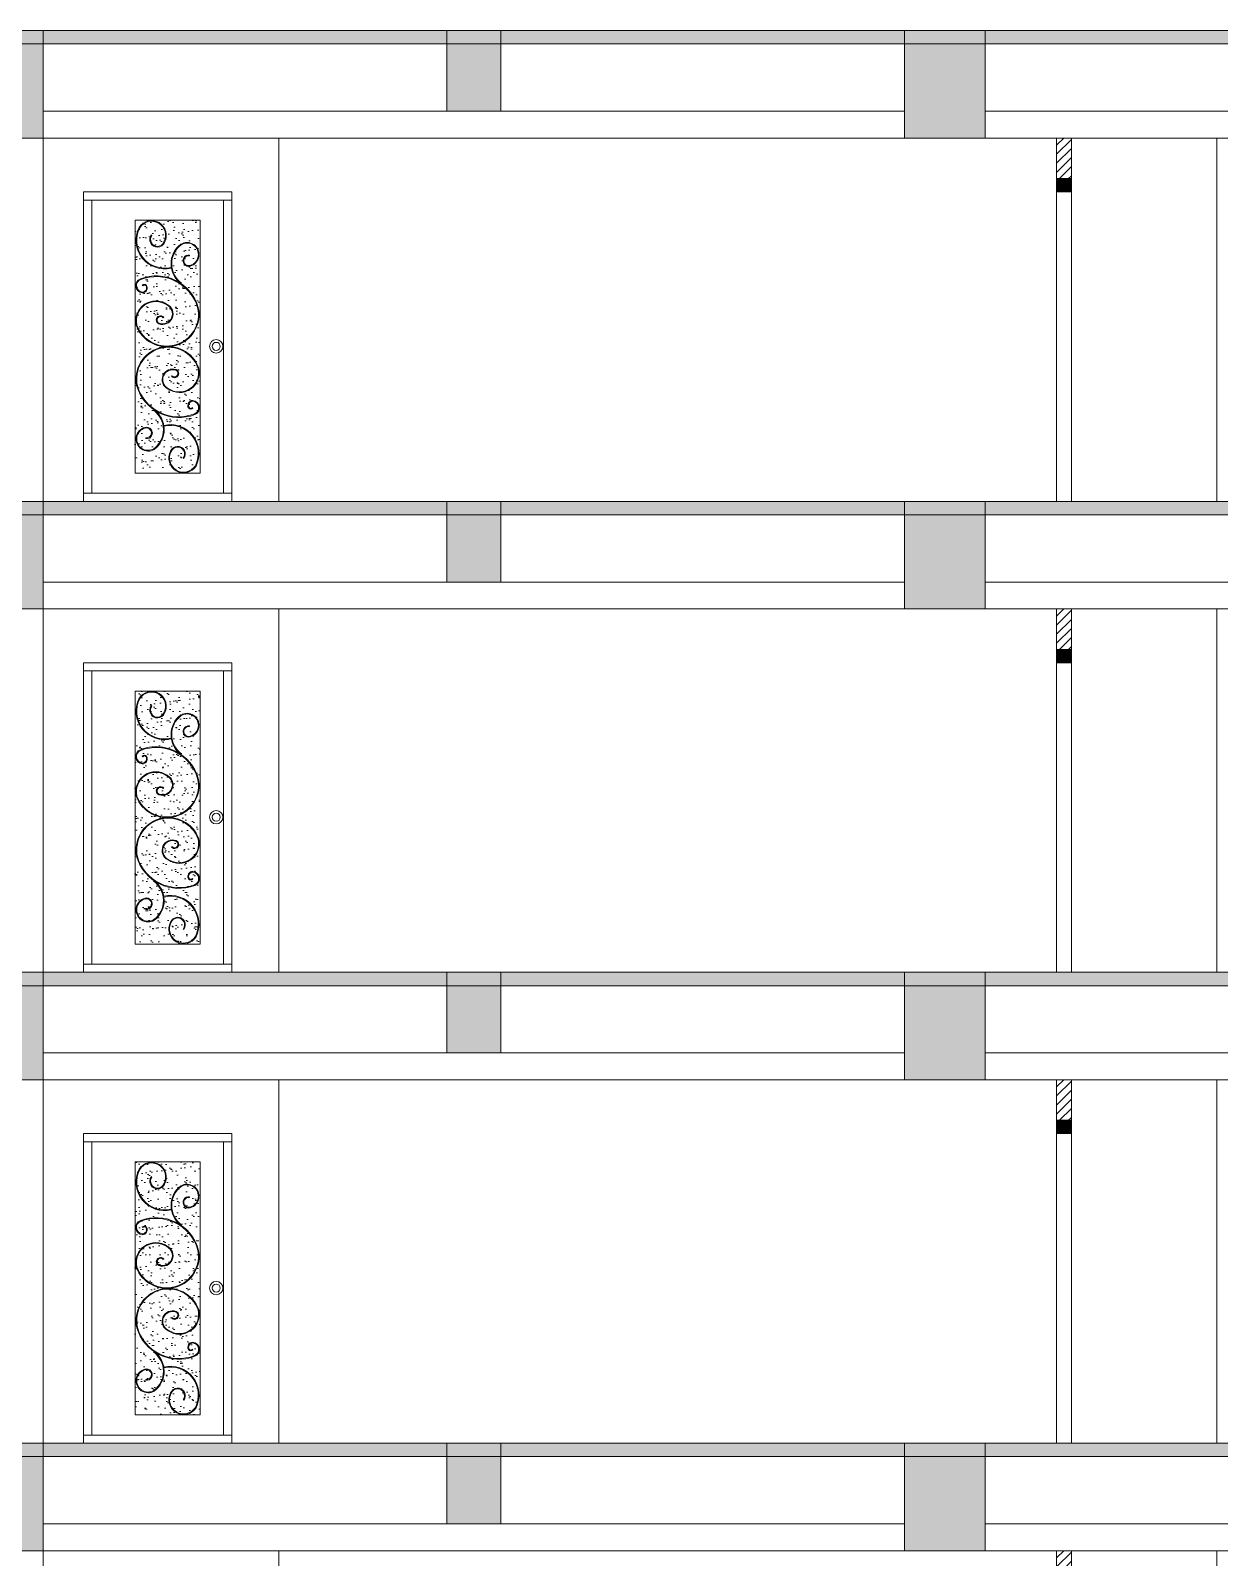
# Model space of a CAD drawing. Header units: millimetres. Extents: x -51 to 151, y -74 to 104.
# Drawn here: x 81.77 to 90.61, y -37.7 to -26.35 of the extents above; entities that cross this region are included whole.
import ezdxf

# ---------------------------------------------------------------- set-up
doc = ezdxf.new("R2010")
doc.units = ezdxf.units.MM
doc.header["$LTSCALE"] = 15

# ---------------------------------------------------------------- blocks, each defined once
blk = doc.blocks.new('Main Doorr')
at = {"lineweight": 9}
h = blk.add_hatch(dxfattribs=at)
h.set_pattern_fill('AR-SAND', color=153, scale=53.726984, style=0)
h.set_pattern_definition([(37.5, (633482.83, -6970.605), (-3.38444, 103.52243), [0, -81.66502, 0, -91.33587, 0, -87.30635]), (7.5, (633482.83, -6970.6), (95.08476, 151.6254), [0, -44.05613, 0, -73.60597, 0, -28.20667]), (327.5, (633416.74, -6970.605), (167.31345, 0.30404), [0, -26.86349, 0, -96.70857, 0, -126.25841]), (317.5, (633416.74, -6970.6), (161.51012, 47.15486), [0, -13.43175, 0, -63.39784, 0, -72.53143])])
h.paths.add_polyline_path([(664468, -64986), (664951, -64986), (664951, -63105), (664468, -63105)])
at = {"color": 7, "lineweight": 9}
for p, q in [((665186, -62955), (664086, -62955)), ((664146, -62955), (664146, -65135)), ((665126, -65135), (665126, -62955)), ((664468, -63105), (664468, -64986)), ((664951, -63105), (664468, -63105)), ((664951, -64986), (664951, -63105)), ((664468, -64986), (664951, -64986)), ((664086, -65135), (665186, -65135))]:
    blk.add_line(p, q, dxfattribs=at)
blk.add_lwpolyline([(664086, -65195), (665186, -65195), (665186, -62895), (664086, -62895)], close=True, dxfattribs=at)
at = {"lineweight": 9}
for points in [[(664738, -63461, -0.637528), (664498, -63159, -0.965658), (664687, -63270, -1.139609), (664589, -63214), (664593, -63218, 1.142963), (664682, -63267, 0.965814), (664503, -63161, 0.637746), (664737, -63456)], [(664811, -63578, -0.50473), (664808, -63283, -1.139136), (664878, -63446, -1.237533), (664872, -63364), (664872, -63369, 1.237959), (664877, -63441, 1.137294), (664811, -63287, 0.504199), (664814, -63573)], [(664608, -64513, -0.50473), (664611, -64809, -1.139136), (664541, -64645, -1.237533), (664547, -64728), (664547, -64722, 1.237959), (664542, -64650, 1.137294), (664608, -64804, 0.504199), (664605, -64518)], [(664681, -64630, -0.637528), (664921, -64933, -0.965658), (664732, -64822, -1.139609), (664830, -64877), (664826, -64874, 1.142963), (664737, -64824, 0.965814), (664916, -64930, 0.637746), (664682, -64636)]]:
    blk.add_lwpolyline(points, format="xyb", dxfattribs=at)
for points in [[(664521, -63590, -0.482932), (664554, -63590, -0.577559), (664521, -63646, -0.789134), (664508, -63541, -0.438143), (664938, -63753, -0.939322), (664477, -63887, -0.684665), (664707, -63731, -0.943765), (664645, -63876, -1.249985), (664681, -63826), (664677, -63830, 1.245946), (664647, -63871, 0.94511), (664704, -63735, 0.684848), (664482, -63886, 0.938331), (664933, -63754, 0.438005), (664510, -63546, 0.787082), (664522, -63640, 0.570854), (664550, -63593, 0.476031), (664525, -63593)], [(664898, -64502, -0.482932), (664865, -64501, -0.577559), (664898, -64445, -0.789134), (664911, -64550, -0.438143), (664481, -64339, -0.939322), (664942, -64204, -0.684665), (664713, -64360, -0.943765), (664774, -64216, -1.249985), (664738, -64265), (664742, -64261, 1.245946), (664772, -64221, 0.94511), (664715, -64356, 0.684848), (664937, -64205, 0.938331), (664486, -64337, 0.438005), (664909, -64545, 0.787082), (664898, -64451, 0.570854), (664870, -64498, 0.476031), (664894, -64498)]]:
    blk.add_lwpolyline(points, format="xyb", close=True, dxfattribs=at)
at = {"linetype": 'Continuous', "lineweight": 9}
blk.add_lwpolyline([(664951, -64986), (664468, -64986)], dxfattribs=at)
at = {"color": 7, "lineweight": 9}
for radius in [50, 30]:
    blk.add_circle((665071, -64043), radius, dxfattribs=at)

msp = doc.modelspace()

# ---------------------------------------------------------------- hatches: boundary and pattern name
at = {"linetype": 'Continuous', "lineweight": 13}
h = msp.add_hatch(color=256, dxfattribs=at)
h.dxf.hatch_style = 1
h.paths.add_polyline_path([(69.266, -26.347), (69.266, -26.447), (100.866, -26.447), (100.866, -26.547), (100.866, -26.347)])
h = msp.add_hatch(color=256, dxfattribs=at)
h.dxf.hatch_style = 1
h.paths.add_polyline_path([(81.266, -27.147), (81.866, -27.147), (81.866, -26.347), (81.266, -26.347)])
h = msp.add_hatch(color=256, dxfattribs=at)
h.dxf.hatch_style = 1
h.paths.add_polyline_path([(84.866, -26.947), (85.266, -26.947), (85.266, -26.347), (84.866, -26.347)])
h = msp.add_hatch(color=256, dxfattribs=at)
h.dxf.hatch_style = 1
h.paths.add_polyline_path([(88.266, -27.147), (88.866, -27.147), (88.866, -26.347), (88.266, -26.347)])
at = {"linetype": 'Continuous', "lineweight": 13, "true_color": 0xb64b2b}
h = msp.add_hatch(dxfattribs=at)
h.set_pattern_fill('ANSI31', color=15, scale=0.015)
h.set_pattern_definition([(45, (-640.055973, -28.30791), (-0.0336759605, 0.0336759605), [])])
h.paths.add_polyline_path([(69.486, -29.047), (69.266, -29.047), (69.266, -29.847), (69.486, -29.847)])
h.paths.add_polyline_path([(69.486, -27.147), (69.266, -27.147), (69.266, -27.347), (69.316, -27.347), (69.486, -27.347)])
h.paths.add_polyline_path([(73.066, -27.147), (72.956, -27.147), (72.956, -29.847), (73.066, -29.847)])
h.paths.add_polyline_path([(80.736, -27.147), (80.626, -27.147), (80.626, -27.447), (80.736, -27.447)])
h.paths.add_polyline_path([(89.506, -27.147), (89.396, -27.147), (89.396, -27.447), (89.506, -27.447)])
h.paths.add_polyline_path([(97.176, -27.147), (97.066, -27.147), (97.066, -29.847), (97.176, -29.847)])
h.paths.add_polyline_path([(100.866, -29.047), (100.816, -29.047), (100.646, -29.047), (100.646, -29.847), (100.866, -29.847)])
h.paths.add_polyline_path([(100.866, -27.147), (100.646, -27.147), (100.646, -27.347), (100.866, -27.347)])
at = {"linetype": 'Continuous', "lineweight": 13}
h = msp.add_hatch(color=256, dxfattribs=at)
h.dxf.hatch_style = 1
h.paths.add_polyline_path([(89.506, -27.447), (89.396, -27.447), (89.396, -27.547), (89.506, -27.547)])
h = msp.add_hatch(color=256, dxfattribs=at)
h.dxf.hatch_style = 1
h.paths.add_polyline_path([(69.266, -29.847), (69.266, -29.947), (100.866, -29.947), (100.866, -30.047), (100.866, -29.847)])
h = msp.add_hatch(color=256, dxfattribs=at)
h.dxf.hatch_style = 1
h.paths.add_polyline_path([(81.266, -30.647), (81.866, -30.647), (81.866, -29.847), (81.266, -29.847)])
h = msp.add_hatch(color=256, dxfattribs=at)
h.dxf.hatch_style = 1
h.paths.add_polyline_path([(84.866, -30.447), (85.266, -30.447), (85.266, -29.847), (84.866, -29.847)])
h = msp.add_hatch(color=256, dxfattribs=at)
h.dxf.hatch_style = 1
h.paths.add_polyline_path([(88.266, -30.647), (88.866, -30.647), (88.866, -29.847), (88.266, -29.847)])
at = {"linetype": 'Continuous', "lineweight": 13, "true_color": 0xb64b2b}
h = msp.add_hatch(dxfattribs=at)
h.set_pattern_fill('ANSI31', color=15, scale=0.015)
h.set_pattern_definition([(45, (-640.055973, -31.80791), (-0.0336759605, 0.0336759605), [])])
h.paths.add_polyline_path([(69.486, -32.547), (69.266, -32.547), (69.266, -33.347), (69.486, -33.347)])
h.paths.add_polyline_path([(69.486, -30.647), (69.266, -30.647), (69.266, -30.847), (69.316, -30.847), (69.486, -30.847)])
h.paths.add_polyline_path([(73.066, -30.647), (72.956, -30.647), (72.956, -33.347), (73.066, -33.347)])
h.paths.add_polyline_path([(80.736, -30.647), (80.626, -30.647), (80.626, -30.947), (80.736, -30.947)])
h.paths.add_polyline_path([(89.506, -30.647), (89.396, -30.647), (89.396, -30.947), (89.506, -30.947)])
h.paths.add_polyline_path([(97.176, -30.647), (97.066, -30.647), (97.066, -33.347), (97.176, -33.347)])
h.paths.add_polyline_path([(100.866, -32.547), (100.816, -32.547), (100.646, -32.547), (100.646, -33.347), (100.866, -33.347)])
h.paths.add_polyline_path([(100.866, -30.647), (100.646, -30.647), (100.646, -30.847), (100.866, -30.847)])
at = {"linetype": 'Continuous', "lineweight": 13}
h = msp.add_hatch(color=256, dxfattribs=at)
h.dxf.hatch_style = 1
h.paths.add_polyline_path([(89.506, -30.947), (89.396, -30.947), (89.396, -31.047), (89.506, -31.047)])
h = msp.add_hatch(color=256, dxfattribs=at)
h.dxf.hatch_style = 1
h.paths.add_polyline_path([(69.268, -33.347), (69.268, -33.447), (100.868, -33.447), (100.868, -33.547), (100.868, -33.347)])
h = msp.add_hatch(color=256, dxfattribs=at)
h.dxf.hatch_style = 1
h.paths.add_polyline_path([(81.266, -34.147), (81.866, -34.147), (81.866, -33.347), (81.266, -33.347)])
h = msp.add_hatch(color=256, dxfattribs=at)
h.dxf.hatch_style = 1
h.paths.add_polyline_path([(84.866, -33.947), (85.266, -33.947), (85.266, -33.347), (84.866, -33.347)])
h = msp.add_hatch(color=256, dxfattribs=at)
h.dxf.hatch_style = 1
h.paths.add_polyline_path([(88.266, -34.147), (88.866, -34.147), (88.866, -33.347), (88.266, -33.347)])
at = {"linetype": 'Continuous', "lineweight": 13, "true_color": 0xb64b2b}
h = msp.add_hatch(dxfattribs=at)
h.set_pattern_fill('ANSI31', color=15, scale=0.015)
h.set_pattern_definition([(45, (-640.055973, -35.30791), (-0.0336759605, 0.0336759605), [])])
h.paths.add_polyline_path([(69.486, -36.047), (69.266, -36.047), (69.266, -36.847), (69.486, -36.847)])
h.paths.add_polyline_path([(69.486, -34.147), (69.266, -34.147), (69.266, -34.347), (69.316, -34.347), (69.486, -34.347)])
h.paths.add_polyline_path([(73.066, -34.147), (72.956, -34.147), (72.956, -36.847), (73.066, -36.847)])
h.paths.add_polyline_path([(80.736, -34.147), (80.626, -34.147), (80.626, -34.447), (80.736, -34.447)])
h.paths.add_polyline_path([(89.506, -34.147), (89.396, -34.147), (89.396, -34.447), (89.506, -34.447)])
h.paths.add_polyline_path([(97.176, -34.147), (97.066, -34.147), (97.066, -36.847), (97.176, -36.847)])
h.paths.add_polyline_path([(100.866, -36.047), (100.816, -36.047), (100.646, -36.047), (100.646, -36.847), (100.866, -36.847)])
h.paths.add_polyline_path([(100.866, -34.147), (100.646, -34.147), (100.646, -34.347), (100.866, -34.347)])
at = {"linetype": 'Continuous', "lineweight": 13}
h = msp.add_hatch(color=256, dxfattribs=at)
h.dxf.hatch_style = 1
h.paths.add_polyline_path([(89.506, -34.447), (89.396, -34.447), (89.396, -34.547), (89.506, -34.547)])
h = msp.add_hatch(color=256, dxfattribs=at)
h.dxf.hatch_style = 1
h.paths.add_polyline_path([(69.266, -36.847), (69.266, -36.947), (100.866, -36.947), (100.866, -37.047), (100.866, -36.847)])
h = msp.add_hatch(color=256, dxfattribs=at)
h.dxf.hatch_style = 1
h.paths.add_polyline_path([(81.266, -37.647), (81.866, -37.647), (81.866, -36.847), (81.266, -36.847)])
h = msp.add_hatch(color=256, dxfattribs=at)
h.dxf.hatch_style = 1
h.paths.add_polyline_path([(81.266, -37.647), (81.866, -37.647), (81.866, -36.847), (81.266, -36.847)])
h = msp.add_hatch(color=256, dxfattribs=at)
h.dxf.hatch_style = 1
h.paths.add_polyline_path([(84.866, -37.447), (85.266, -37.447), (85.266, -36.847), (84.866, -36.847)])
h = msp.add_hatch(color=256, dxfattribs=at)
h.dxf.hatch_style = 1
h.paths.add_polyline_path([(84.866, -37.447), (85.266, -37.447), (85.266, -36.847), (84.866, -36.847)])
h = msp.add_hatch(color=256, dxfattribs=at)
h.dxf.hatch_style = 1
h.paths.add_polyline_path([(88.266, -37.647), (88.866, -37.647), (88.866, -36.847), (88.266, -36.847)])
h = msp.add_hatch(color=256, dxfattribs=at)
h.dxf.hatch_style = 1
h.paths.add_polyline_path([(88.266, -37.647), (88.866, -37.647), (88.866, -36.847), (88.266, -36.847)])
at = {"linetype": 'Continuous', "lineweight": 13, "true_color": 0xb64b2b}
h = msp.add_hatch(dxfattribs=at)
h.set_pattern_fill('ANSI31', color=15, scale=0.015)
h.set_pattern_definition([(45, (-640.055973, -38.80791), (-0.0336759605, 0.0336759605), [])])
h.paths.add_polyline_path([(69.486, -39.547), (69.266, -39.547), (69.266, -40.347), (69.486, -40.347)])
h.paths.add_polyline_path([(69.486, -37.647), (69.266, -37.647), (69.266, -37.847), (69.316, -37.847), (69.486, -37.847)])
h.paths.add_polyline_path([(73.066, -37.647), (72.956, -37.647), (72.956, -40.347), (73.066, -40.347)])
h.paths.add_polyline_path([(80.736, -37.647), (80.626, -37.647), (80.626, -37.947), (80.736, -37.947)])
h.paths.add_polyline_path([(89.506, -37.647), (89.396, -37.647), (89.396, -37.947), (89.506, -37.947)])
h.paths.add_polyline_path([(97.176, -37.647), (97.066, -37.647), (97.066, -40.647), (97.176, -40.647)])
h.paths.add_polyline_path([(100.866, -39.547), (100.816, -39.547), (100.646, -39.547), (100.646, -40.347), (100.866, -40.347)])
h.paths.add_polyline_path([(100.866, -37.647), (100.646, -37.647), (100.646, -37.847), (100.866, -37.847)])

# ---------------------------------------------------------------- linework, layer by layer
at = {"linetype": 'Continuous', "lineweight": 13}
for points in [[(69.266, -26.347), (100.866, -26.347)], [(100.866, -26.447), (69.266, -26.447)], [(81.866, -26.947), (88.266, -26.947)], [(88.866, -26.947), (94.266, -26.947)], [(81.866, -29.847), (81.866, -27.147)], [(81.866, -27.147), (88.266, -27.147)], [(83.616, -29.847), (83.616, -27.147)], [(88.866, -27.147), (94.266, -27.147)], [(90.586, -29.847), (90.586, -27.147)], [(69.266, -29.847), (100.866, -29.847)], [(100.866, -29.947), (69.266, -29.947)], [(81.866, -30.447), (88.266, -30.447)], [(88.866, -30.447), (94.266, -30.447)], [(81.866, -33.347), (81.866, -30.647)], [(81.866, -30.647), (88.266, -30.647)], [(83.616, -33.347), (83.616, -30.647)], [(88.866, -30.647), (94.266, -30.647)], [(90.586, -33.347), (90.586, -30.647)], [(69.266, -33.347), (101.266, -33.347)], [(100.866, -33.447), (69.266, -33.447)], [(81.866, -33.947), (88.266, -33.947)], [(88.866, -33.947), (94.266, -33.947)], [(81.866, -36.847), (81.866, -34.147)], [(81.866, -34.147), (88.266, -34.147)], [(83.616, -36.847), (83.616, -34.147)], [(88.866, -34.147), (94.266, -34.147)], [(90.586, -36.847), (90.586, -34.147)], [(69.266, -36.847), (100.866, -36.847)], [(69.266, -36.847), (100.866, -36.847)], [(89.396, -36.847), (89.506, -36.847)], [(100.866, -36.947), (69.266, -36.947)], [(100.866, -36.947), (69.266, -36.947)], [(81.866, -40.047), (81.866, -37.347)], [(81.866, -37.447), (88.266, -37.447)], [(81.866, -37.447), (88.266, -37.447)], [(88.866, -37.447), (94.266, -37.447)], [(88.866, -37.447), (94.266, -37.447)], [(81.866, -37.647), (88.266, -37.647)], [(81.866, -37.647), (88.266, -37.647)], [(83.616, -40.347), (83.616, -37.647)], [(88.866, -37.647), (94.266, -37.647)], [(88.866, -37.647), (94.266, -37.647)], [(90.586, -40.347), (90.586, -37.647)]]:
    msp.add_lwpolyline(points, dxfattribs=at)
for points in [[(81.266, -27.147), (81.866, -27.147), (81.866, -26.347), (81.266, -26.347)], [(84.866, -26.947), (85.266, -26.947), (85.266, -26.347), (84.866, -26.347)], [(88.266, -27.147), (88.866, -27.147), (88.866, -26.347), (88.266, -26.347)], [(89.396, -29.847), (89.506, -29.847), (89.506, -27.147), (89.396, -27.147)], [(89.506, -27.547), (89.396, -27.547), (89.396, -27.447), (89.506, -27.447)], [(81.266, -30.647), (81.866, -30.647), (81.866, -29.847), (81.266, -29.847)], [(84.866, -30.447), (85.266, -30.447), (85.266, -29.847), (84.866, -29.847)], [(88.266, -30.647), (88.866, -30.647), (88.866, -29.847), (88.266, -29.847)], [(89.396, -33.347), (89.506, -33.347), (89.506, -30.647), (89.396, -30.647)], [(89.506, -31.047), (89.396, -31.047), (89.396, -30.947), (89.506, -30.947)], [(81.266, -34.147), (81.866, -34.147), (81.866, -33.347), (81.266, -33.347)], [(84.866, -33.947), (85.266, -33.947), (85.266, -33.347), (84.866, -33.347)], [(88.266, -34.147), (88.866, -34.147), (88.866, -33.347), (88.266, -33.347)], [(89.396, -36.847), (89.506, -36.847), (89.506, -34.147), (89.396, -34.147)], [(89.506, -34.547), (89.396, -34.547), (89.396, -34.447), (89.506, -34.447)], [(81.266, -37.647), (81.866, -37.647), (81.866, -36.847), (81.266, -36.847)], [(81.266, -37.647), (81.866, -37.647), (81.866, -36.847), (81.266, -36.847)], [(84.866, -37.447), (85.266, -37.447), (85.266, -36.847), (84.866, -36.847)], [(84.866, -37.447), (85.266, -37.447), (85.266, -36.847), (84.866, -36.847)], [(88.266, -37.647), (88.866, -37.647), (88.866, -36.847), (88.266, -36.847)], [(88.266, -37.647), (88.866, -37.647), (88.866, -36.847), (88.266, -36.847)], [(89.396, -40.347), (89.506, -40.347), (89.506, -37.647), (89.396, -37.647)]]:
    msp.add_lwpolyline(points, close=True, dxfattribs=at)

# ---------------------------------------------------------------- block references
at = {"linetype": 'Continuous', "lineweight": 13, "xscale": 0.001, "yscale": 0.001, "zscale": 0.001}
for p in [(-581.92, 35.348), (-581.92, 31.848), (-581.92, 28.348)]:
    msp.add_blockref('Main Doorr', p, dxfattribs=at)

doc.saveas('drawing.dxf')
